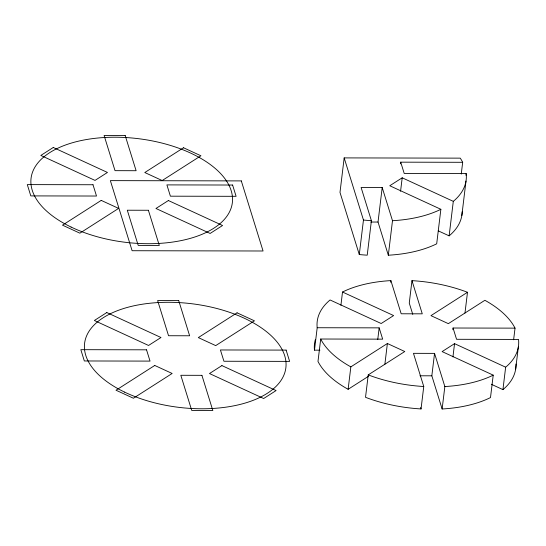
<?xml version="1.0" encoding="UTF-8"?>
<svg xmlns="http://www.w3.org/2000/svg" width="546" height="546" viewBox="0 0 546 546"><rect width="100%" height="100%" fill="white"/><g stroke="black" fill="none" stroke-linecap="round" stroke-linejoin="round"><path stroke-width="0.82" d="M319.901 350.17L314.482 350.163L317.192 327.73A101.385 52.218 6.9 0 1 330.077 299.972L381.183 323.519L393.618 315.568L342.513 292.021L340.909 305.31M317.192 327.73L379.163 327.859L382.671 339.148L320.7 339.018L317.984 361.452A101.385 52.218 6.9 0 0 348.13 389.298L368.359 376.365M461.254 174.085L462.68 162.299A101.385 52.218 6.9 0 0 460.258 158.142L344.171 157.903L339.994 192.41L359.282 254.545A101.385 52.218 6.9 0 0 367.226 255.173L371.403 220.666L361.111 187.49L382.2 187.537L392.492 220.707L388.322 255.214A101.385 52.218 6.9 0 0 436.691 243.809L440.868 209.302L389.762 185.749L402.197 177.798L453.303 201.351L449.126 235.858L438.281 230.862M359.282 254.545L363.459 220.038L344.171 157.903M348.13 389.298L350.846 366.871L387.387 343.502L404.777 351.515L368.236 374.884L365.52 397.311A101.385 52.218 6.9 0 0 421.041 408.94L423.757 386.507L413.458 353.337L434.548 353.378L444.847 386.548L442.13 408.981A101.385 52.218 6.9 0 0 490.499 397.57L493.215 375.143L442.11 351.597L454.545 343.646L505.651 367.192L502.934 389.619L491.325 384.268M388.322 255.214L378.023 222.045L382.2 187.537M377.757 339.489L379.163 327.859M400.505 163.855L400.709 162.169L462.68 162.299M400.566 191.271L402.197 177.798M390.683 282.268L390.881 280.61A101.385 52.218 6.9 0 0 342.513 292.021M384.869 364.271L387.387 343.502M464.98 313.049L467.492 292.281A101.385 52.218 6.9 0 0 411.971 280.651L409.261 303.085L412.776 314.414M442.13 408.981L431.831 375.812L434.548 353.378M465.984 175.273L466.188 173.587L404.211 173.457L400.709 162.169M461.827 215.554L466.004 181.047M452.859 329.675L453.057 328.01L515.035 328.139L513.622 339.769M452.941 356.934L454.545 343.646M515.636 369.321L518.352 346.887M467.492 292.281L430.951 315.643L448.341 323.655L484.882 300.293A101.385 52.218 6.9 0 1 515.035 328.139M370.775 222.031L378.023 222.045M419.97 375.785L431.831 375.812M453.057 328.01L456.565 339.298L518.536 339.428A101.385 52.218 6.9 0 1 505.651 367.192M411.971 280.651L422.27 313.827L401.18 313.779L390.881 280.61M420.611 407.555L421.041 408.94M515.977 364.018A101.385 52.218 6.9 0 1 502.934 389.619M314.482 350.163A101.385 52.218 6.9 0 1 315.315 339.762M493.215 375.143A101.385 52.218 6.9 0 1 444.847 386.548M423.757 386.507A101.385 52.218 6.9 0 1 368.236 374.884M350.846 366.871A101.385 52.218 6.9 0 1 320.7 339.018M462.175 211.834A101.385 52.218 6.9 0 1 449.126 235.858M466.188 173.587A101.385 52.218 6.9 0 1 453.303 201.351M440.868 209.302A101.385 52.218 6.9 0 1 392.492 220.707M371.403 220.666A101.385 52.218 6.9 0 1 363.459 220.038M53.276 147.488L40.841 155.439L95.018 180.405L107.453 172.454L53.276 147.488M101.222 200.389L62.483 225.164L79.873 233.176L118.612 208.401L101.222 200.389M183.531 147.761L144.792 172.529L162.182 180.542L200.921 155.774L183.531 147.761M168.386 200.532L155.951 208.483L210.128 233.449L222.563 225.498L168.386 200.532M106.798 312.551L94.362 320.502L148.546 345.468L160.981 337.517L106.798 312.551M154.75 365.458L116.005 390.226L133.401 398.239L172.14 373.471L154.75 365.458M237.06 312.824L198.321 337.599L215.711 345.611L254.45 320.836L237.06 312.824M221.915 365.595L209.48 373.546L263.657 398.512L276.092 390.561L221.915 365.595M125.191 135.544L104.102 135.497L115.022 170.666L136.111 170.714L125.191 135.544M241.305 180.903L110.36 180.63L132.112 250.723L263.063 250.996L241.305 180.903M93.004 184.746L27.3 184.609L30.801 195.898L96.505 196.034L93.004 184.746M232.603 185.033L166.899 184.896L170.4 196.185L236.104 196.321L232.603 185.033M148.389 210.265L127.3 210.224L138.213 245.393L159.302 245.434L148.389 210.265M178.719 300.607L157.63 300.566L168.543 335.735L189.633 335.776L178.719 300.607M146.533 349.815L80.828 349.679L84.33 360.967L150.034 361.104L146.533 349.815M286.124 350.102L220.42 349.966L223.928 361.254L289.633 361.391L286.124 350.102M201.911 375.334L180.822 375.286L191.742 410.455L212.831 410.503L201.911 375.334M124.638 392.13A101.385 52.218 6.9 0 0 285.333 370.734A101.385 52.218 6.9 0 0 145.714 303.74A101.385 52.218 6.9 0 0 124.638 392.13M71.11 227.061A101.385 52.218 6.9 0 0 231.811 205.665A101.385 52.218 6.9 0 0 92.185 138.67A101.385 52.218 6.9 0 0 71.11 227.061"/></g></svg>
